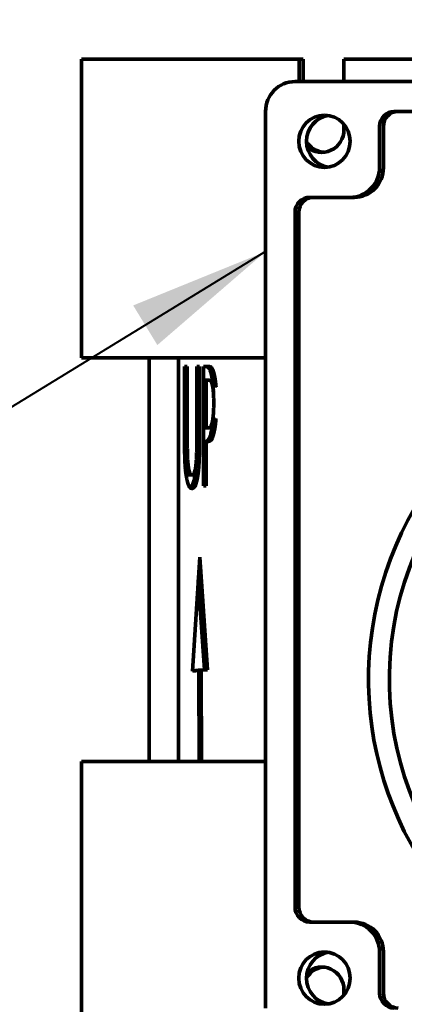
# Model space of a CAD drawing. Header units: inches. Extents: x 15 to 402, y 6 to 258.
# Drawn here: x 296.46 to 299.69, y 105.71 to 113.95 of the extents above; entities that cross this region are included whole.
import ezdxf

# ---------------------------------------------------------------- set-up
doc = ezdxf.new("R2010")
doc.units = ezdxf.units.IN
doc.header["$LTSCALE"] = 12
doc.header["$MEASUREMENT"] = 0
for name, color, linetype, lineweight in [('Dimension (ANSI)', 7, 'Continuous', 25), ('Symbol (ANSI)', 7, 'Continuous', 25), ('Visible (ANSI)', 7, 'Continuous', 50)]:
    doc.layers.add(name, color=color, linetype=linetype, lineweight=lineweight)
doc.styles.add('MEMCOR Medium', font='arial.ttf')
doc.styles.add('Standard D-E', font='arial.ttf')
doc.dimstyles.new('Default (ANSI)', dxfattribs={"dimscale": 12, "dimtxt": 0.15, "dimasz": 0.098425, "dimexe": 0.125, "dimexo": 0.0625, "dimgap": 0.031496, "dimtad": 0, "dimtih": 1, "dimtoh": 1, "dimdec": 4, "dimrnd": 1e-08, "dimzin": 3, "dimdsep": 46, "dimlunit": 5, "dimtxsty": 'MEMCOR Medium', "dimcen": 0.09, "dimdle": 0.393701, "dimclrd": 256, "dimclre": 256, "dimclrt": 256, "dimadec": 0, "dimazin": 1, "dimtfac": 0.8, "dimtofl": 0, "dimtmove": 0, "dimatfit": 3, "dimfxl": 1, "dimfrac": 1, "dimtolj": 1, "dimtzin": 4, "dimlwd": -1, "dimlwe": -1, "dimarcsym": 0})
doc.dimstyles.new('in [mm] D-E NeptuneBenson$7', dxfattribs={"dimscale": 12, "dimtxt": 0.15, "dimasz": 0.098425, "dimexe": 0.125, "dimexo": 0.063, "dimgap": 0.031496, "dimtad": 0, "dimtih": 1, "dimtoh": 1, "dimdec": 4, "dimrnd": 1e-08, "dimzin": 3, "dimdsep": 46, "dimlunit": 5, "dimtxsty": 'Standard D-E', "dimcen": 0.09, "dimdle": 0.393701, "dimclrd": 256, "dimclre": 256, "dimclrt": 256, "dimadec": 1, "dimazin": 1, "dimtfac": 1, "dimtofl": 0, "dimtmove": 0, "dimatfit": 3, "dimfxl": 1, "dimfrac": 1, "dimtolj": 1, "dimtzin": 4, "dimlwd": -1, "dimlwe": -1, "dimarcsym": 0})

# ---------------------------------------------------------------- blocks, each defined once
blk = doc.blocks.new('*D18')
at = {"layer": 'Defpoints', "color": 0, "transparency": 16777216}
for p in [(307.6433, 129.8716), (248.7481, 46.3368), (295.8006, 46.3368)]:
    blk.add_point(p, dxfattribs=at)
at = {"layer": 'Dimension (ANSI)', "transparency": 16777216}
for p, q in [((306.8933, 129.8716), (247.2481, 129.8716)), ((248.7481, 128.6905), (248.7481, 102.7928)), ((248.7481, 47.5179), (248.7481, 90.4701)), ((295.0506, 46.3368), (247.2481, 46.3368))]:
    blk.add_line(p, q, dxfattribs=at)
for points in [[(248.5512, 128.6905), (248.9449, 128.6905), (248.7481, 129.8716)], [(248.5512, 47.5179), (248.9449, 47.5179), (248.7481, 46.3368)]]:
    blk.add_solid(points, dxfattribs=at)
at = {"layer": 'Dimension (ANSI)', "transparency": 16777216, "char_height": 1.8, "attachment_point": 5, "style": 'MEMCOR Medium'}
for s, insert in [('\\A1; \\fArial|b0|i0;83{\\H0.8x;\\S9#16;} in', (248.7481, 98.4958)), ('\\A1;[2121.8 mm]{\\P\\fArial|b0|i0;SHIPPING HEIGHT\\P\\fArial|b0|i0;REF.}', (248.7481, 92.3345))]:
    blk.add_mtext(s, dxfattribs=dict(at, insert=insert))

msp = doc.modelspace()

# ---------------------------------------------------------------- linework, layer by layer
at = {"layer": 'Visible (ANSI)'}
for p, q in [((296.9833, 113.61576), (297.34483, 113.61576)), ((296.9833, 113.61576), (296.9833, 111.11576)), ((298.80565, 113.61576), (297.34483, 113.61576)), ((298.80565, 113.42826), (298.80565, 113.61576)), ((298.80565, 113.61576), (298.83821, 113.61576)), ((298.83821, 113.61576), (298.83821, 113.42826)), ((299.17988, 113.61576), (299.17988, 113.42826)), ((311.78542, 113.61576), (299.17988, 113.61576)), ((298.76994, 113.42826), (312.06484, 113.42826)), ((298.52373, 105.67826), (298.52373, 113.17826)), ((299.60087, 113.17823), (311.23391, 113.17823)), ((299.17988, 113.07041), (299.17988, 113.02576)), ((299.47777, 112.70951), (299.47777, 113.05323)), ((299.51033, 113.05323), (299.51033, 112.70951)), ((298.89307, 112.45951), (299.23157, 112.45951)), ((299.26412, 112.45951), (299.23157, 112.45951)), ((298.76997, 106.52201), (298.76997, 112.33451)), ((298.80253, 112.33451), (298.80253, 106.52201)), ((297.34483, 111.11576), (296.9833, 111.11576)), ((297.34483, 111.11576), (298.52373, 111.11576)), ((297.54827, 107.74076), (297.54827, 111.11576)), ((297.79447, 111.11576), (297.79447, 107.74076)), ((297.84468, 110.42161), (297.84468, 111.04559)), ((297.84468, 111.04559), (297.86776, 111.04559)), ((297.86776, 111.04559), (297.86776, 110.42161)), ((297.94726, 110.41837), (297.94726, 111.04559)), ((297.94726, 111.04559), (297.97034, 111.04559)), ((297.97034, 111.04559), (297.97034, 110.42161)), ((298.00341, 110.04559), (298.00341, 111.04559)), ((298.00341, 111.04559), (298.04703, 111.04559)), ((298.02649, 110.93052), (298.00341, 110.93052)), ((298.02649, 110.93052), (298.02649, 110.53182)), ((298.04563, 110.93052), (298.02649, 110.93052)), ((298.02649, 110.53182), (298.00341, 110.53182)), ((298.02649, 110.53182), (298.04225, 110.53182)), ((298.02649, 110.41837), (298.00341, 110.41837)), ((298.04605, 110.41837), (298.02649, 110.41837)), ((298.02649, 110.41837), (298.02649, 110.04559)), ((297.90744, 110.13798), (297.88282, 110.13798)), ((298.02649, 110.04559), (298.00341, 110.04559)), ((297.91265, 108.49622), (297.97174, 109.44842)), ((297.97174, 109.44842), (298.0359, 108.5075)), ((297.96001, 109.25939), (298.01128, 108.5075)), ((297.96408, 108.50172), (297.91265, 108.49622)), ((297.93946, 108.50172), (297.91282, 108.49887)), ((297.96408, 108.50172), (297.93946, 108.50172)), ((298.01128, 108.5075), (297.95914, 108.5033)), ((297.95914, 108.5033), (297.95914, 108.50172)), ((297.98376, 108.5033), (297.95914, 108.5033)), ((297.96585, 107.74076), (297.96408, 108.50172)), ((298.0359, 108.5075), (297.98376, 108.5033)), ((297.98376, 108.5033), (297.98576, 107.74076)), ((298.0359, 108.5075), (298.01128, 108.5075)), ((296.9833, 107.74076), (297.34483, 107.74076)), ((296.9833, 107.74076), (296.9833, 105.24076)), ((298.52373, 107.74076), (297.34483, 107.74076)), ((299.23157, 106.39701), (298.89307, 106.39701)), ((299.26412, 106.39701), (299.23157, 106.39701)), ((299.47777, 105.8033), (299.47777, 106.14701)), ((299.51033, 106.14701), (299.51033, 105.8033)), ((299.17988, 105.83076), (299.17988, 105.78611))]:
    msp.add_line(p, q, dxfattribs=at)
for centre, major_axis, start_param, end_param in [((298.76994, 113.17826), (0, 0.25), 0, 1.5707963), ((299.60087, 113.05323), (0, 0.125), 0, 1.5707963), ((299.63343, 113.05323), (0, 0.125), 0, 1.5707963), ((299.08126, 112.92826), (0, 0.21875), 0.1517188, 2.9898739), ((298.99277, 113.02576), (0, -0.19), 5.5729485, 7.8539816), ((299.02533, 113.02576), (0, -0.19), 5.2627049, 6.1960717), ((299.23157, 112.70951), (0, -0.25), 0, 1.5707963), ((299.26412, 112.70951), (0, -0.25), 0, 1.5707963), ((298.89307, 112.33451), (0, 0.125), 0, 1.5707963), ((298.92563, 112.33451), (0, 0.125), 0, 1.5707963), ((302.15525, 108.42823), (0, 2.8125), 3.6175293, 8.9488413), ((302.14439, 108.42823), (0, -2.625), 0.0726393, 6.1648421), ((298.89307, 106.52201), (0, -0.125), 4.712389, 6.2831853), ((298.92563, 106.52201), (0, -0.125), 4.712389, 6.2831853), ((299.23157, 106.14701), (0, 0.25), 4.712389, 6.2831853), ((299.26412, 106.14701), (0, 0.25), 4.712389, 6.2831853), ((299.08126, 105.92826), (0, 0.21875), 0.1517188, 2.9898739), ((299.02533, 105.83076), (0, 0.19), 0.0871136, 1.0204804), ((298.99277, 105.83076), (0, 0.19), 4.712389, 6.9934221), ((299.60087, 105.8033), (0, -0.125), 4.712389, 6.2831853), ((299.63343, 105.8033), (0, -0.125), 4.712389, 6.2831853)]:
    msp.add_ellipse(centre, major_axis=major_axis, ratio=0.9848078, start_param=start_param, end_param=end_param, dxfattribs=at)
for centre in [(299.01614, 112.92826), (299.01614, 105.92826)]:
    msp.add_ellipse(centre, major_axis=(0, 0.21875), ratio=0.9848078, dxfattribs=at)
for points, degree, knots in [([(298.02241, 111.04559), (298.02942, 111.04559), (298.04011, 111.04336), (298.05616, 111.02043), (298.06232, 111.00539), (298.06787, 110.9832)], 3, [-0.72550663, -0.72550663, -0.72550663, -0.72550663, -0.2963665, -0.2963665, 0, 0, 0, 0]), ([(298.06787, 110.9832), (298.07167, 110.96827), (298.07506, 110.95068), (298.0803, 110.91385), (298.083, 110.89129), (298.08587, 110.84985), (298.08655, 110.83717), (298.08707, 110.82427)], 3, [-0.84447707, -0.84447707, -0.84447707, -0.84447707, -0.54452972, -0.54452972, -0.30582376, -0.30582376, -0.20482247, -0.20482247, -0.20482247, -0.20482247]), ([(298.09249, 110.9832), (298.1022, 110.94511), (298.10807, 110.88225), (298.10842, 110.87802)], 2, [0, 0, 0, 1, 1.0698881, 1.0698881, 1.0698881]), ([(298.08622, 110.64907), (298.08533, 110.63154), (298.08434, 110.61762), (298.08107, 110.57556), (298.07772, 110.54672), (298.07335, 110.52209)], 3, [-0.35117833, -0.35117833, -0.35117833, -0.35117833, -0.26809788, -0.26809788, 0, 0, 0, 0]), ([(298.07335, 110.52209), (298.07036, 110.50514), (298.0671, 110.49017), (298.05996, 110.46409), (298.05616, 110.45332), (298.04781, 110.43527), (298.03861, 110.41837), (298.02143, 110.41837)], 3, [-2.1219904, -2.1219904, -2.1219904, -2.1219904, -1.4428428, -1.4428428, -0.7540996, -0.7540996, 0, 0, 0, 0]), ([(297.85059, 110.21982), (297.85222, 110.20566), (297.85417, 110.19318), (297.85929, 110.16926), (297.86212, 110.16124), (297.87002, 110.14255), (297.87655, 110.13798), (297.88282, 110.13798)], 3, [-0.4545312, -0.4545312, -0.4545312, -0.4545312, -0.37440362, -0.37440362, -0.27515015, -0.27515015, 0, 0, 0, 0]), ([(297.94202, 110.24186), (297.94111, 110.22363), (297.94023, 110.2113), (297.93718, 110.17098), (297.93366, 110.14188), (297.92912, 110.11691)], 3, [-0.33526958, -0.33526958, -0.33526958, -0.33526958, -0.2755782, -0.2755782, 0, 0, 0, 0]), ([(297.92912, 110.11691), (297.92638, 110.10142), (297.92339, 110.08773), (297.91689, 110.06423), (297.91345, 110.05469), (297.90686, 110.04106), (297.90225, 110.03316), (297.89538, 110.02849)], 3, [-1.6218142, -1.6218142, -1.6218142, -1.6218142, -1.1229526, -1.1229526, -0.6236798, -0.6236798, -0.2126369, -0.2126369, -0.2126369, -0.2126369])]:
    msp.add_open_spline(points, degree=degree, knots=knots, dxfattribs=at)
for points, degree in [([(298.04703, 111.04559), (298.06251, 111.04559), (298.08418, 111.01642), (298.09249, 110.9832)], 2), ([(298.07658, 110.89243), (298.0711, 110.9135), (298.05646, 110.93052), (298.04563, 110.93052)], 2), ([(298.08911, 110.74008), (298.08911, 110.79195), (298.08292, 110.86812), (298.07658, 110.89243)], 2), ([(298.07926, 110.59179), (298.08447, 110.62177), (298.08911, 110.69227), (298.08911, 110.74008)], 2), ([(298.04225, 110.53182), (298.05632, 110.53182), (298.07363, 110.55775), (298.07926, 110.59179)], 2), ([(298.10842, 110.61074), (298.10451, 110.55901), (298.09797, 110.52209)], 2), ([(298.09797, 110.52209), (298.08897, 110.47104), (298.06462, 110.41837), (298.04605, 110.41837)], 2), ([(297.86128, 110.11691), (297.85214, 110.16877), (297.84468, 110.31464), (297.84468, 110.42161)], 2), ([(297.86776, 110.42161), (297.86776, 110.35192), (297.87085, 110.25791), (297.87521, 110.21982)], 2), ([(297.93981, 110.21982), (297.94417, 110.25791), (297.94726, 110.3511), (297.94726, 110.41837)], 2), ([(297.97034, 110.42161), (297.97034, 110.31707), (297.96302, 110.16796), (297.95374, 110.11691)], 2), ([(297.84844, 110.24111), (297.84908, 110.23384), (297.8498, 110.22674), (297.85059, 110.21982)], 3), ([(297.87521, 110.21982), (297.87986, 110.17931), (297.8959, 110.13798), (297.90744, 110.13798)], 2), ([(297.90744, 110.13798), (297.91828, 110.13798), (297.93516, 110.17931), (297.93981, 110.21982)], 2), ([(297.90744, 110.02452), (297.8921, 110.02452), (297.8693, 110.07072), (297.86128, 110.11691)], 2), ([(297.95374, 110.11691), (297.94543, 110.06991), (297.92348, 110.02452), (297.90744, 110.02452)], 2)]:
    msp.add_open_spline(points, degree=degree, dxfattribs=at)

# ---------------------------------------------------------------- dimensions: what is measured, and where the dimension line sits
at = {"layer": 'Dimension (ANSI)'}
dim = msp.add_linear_dim(base=(248.7481, 46.33676), p1=(307.64327, 129.87156), p2=(295.80056, 46.33676), angle=90, text=' \\fArial|b0|i0;<> in\\X[2121.8 mm]{\\P\\fArial|b0|i0;SHIPPING HEIGHT\\P\\fArial|b0|i0;REF.}', dimstyle='Default (ANSI)', override={"dimgap": 0.031496, "dimdec": 4, "dimpost": '', "dimtol": 0, "dimlim": 0, "dimtp": 0, "dimtm": 0, "dimtdec": 2, "dimatfit": 1}, dxfattribs=at)
dim.commit()
dim.dimension.update_dxf_attribs({"geometry": '*D18', "text_midpoint": (248.7481, 96.63145), "dimtype": 160})

# ---------------------------------------------------------------- leaders
at = {"layer": 'Symbol (ANSI)', "annotation_type": 0, "has_hookline": 1, "hookline_direction": 1, "text_width": 17.80355}
msp.add_leader([(298.52373, 112.00562), (286.7205, 104.79031), (285.5394, 104.79031)], dimstyle='in [mm] D-E NeptuneBenson$7', override={"dimtad": 0}, dxfattribs=at)

doc.saveas('drawing.dxf')
